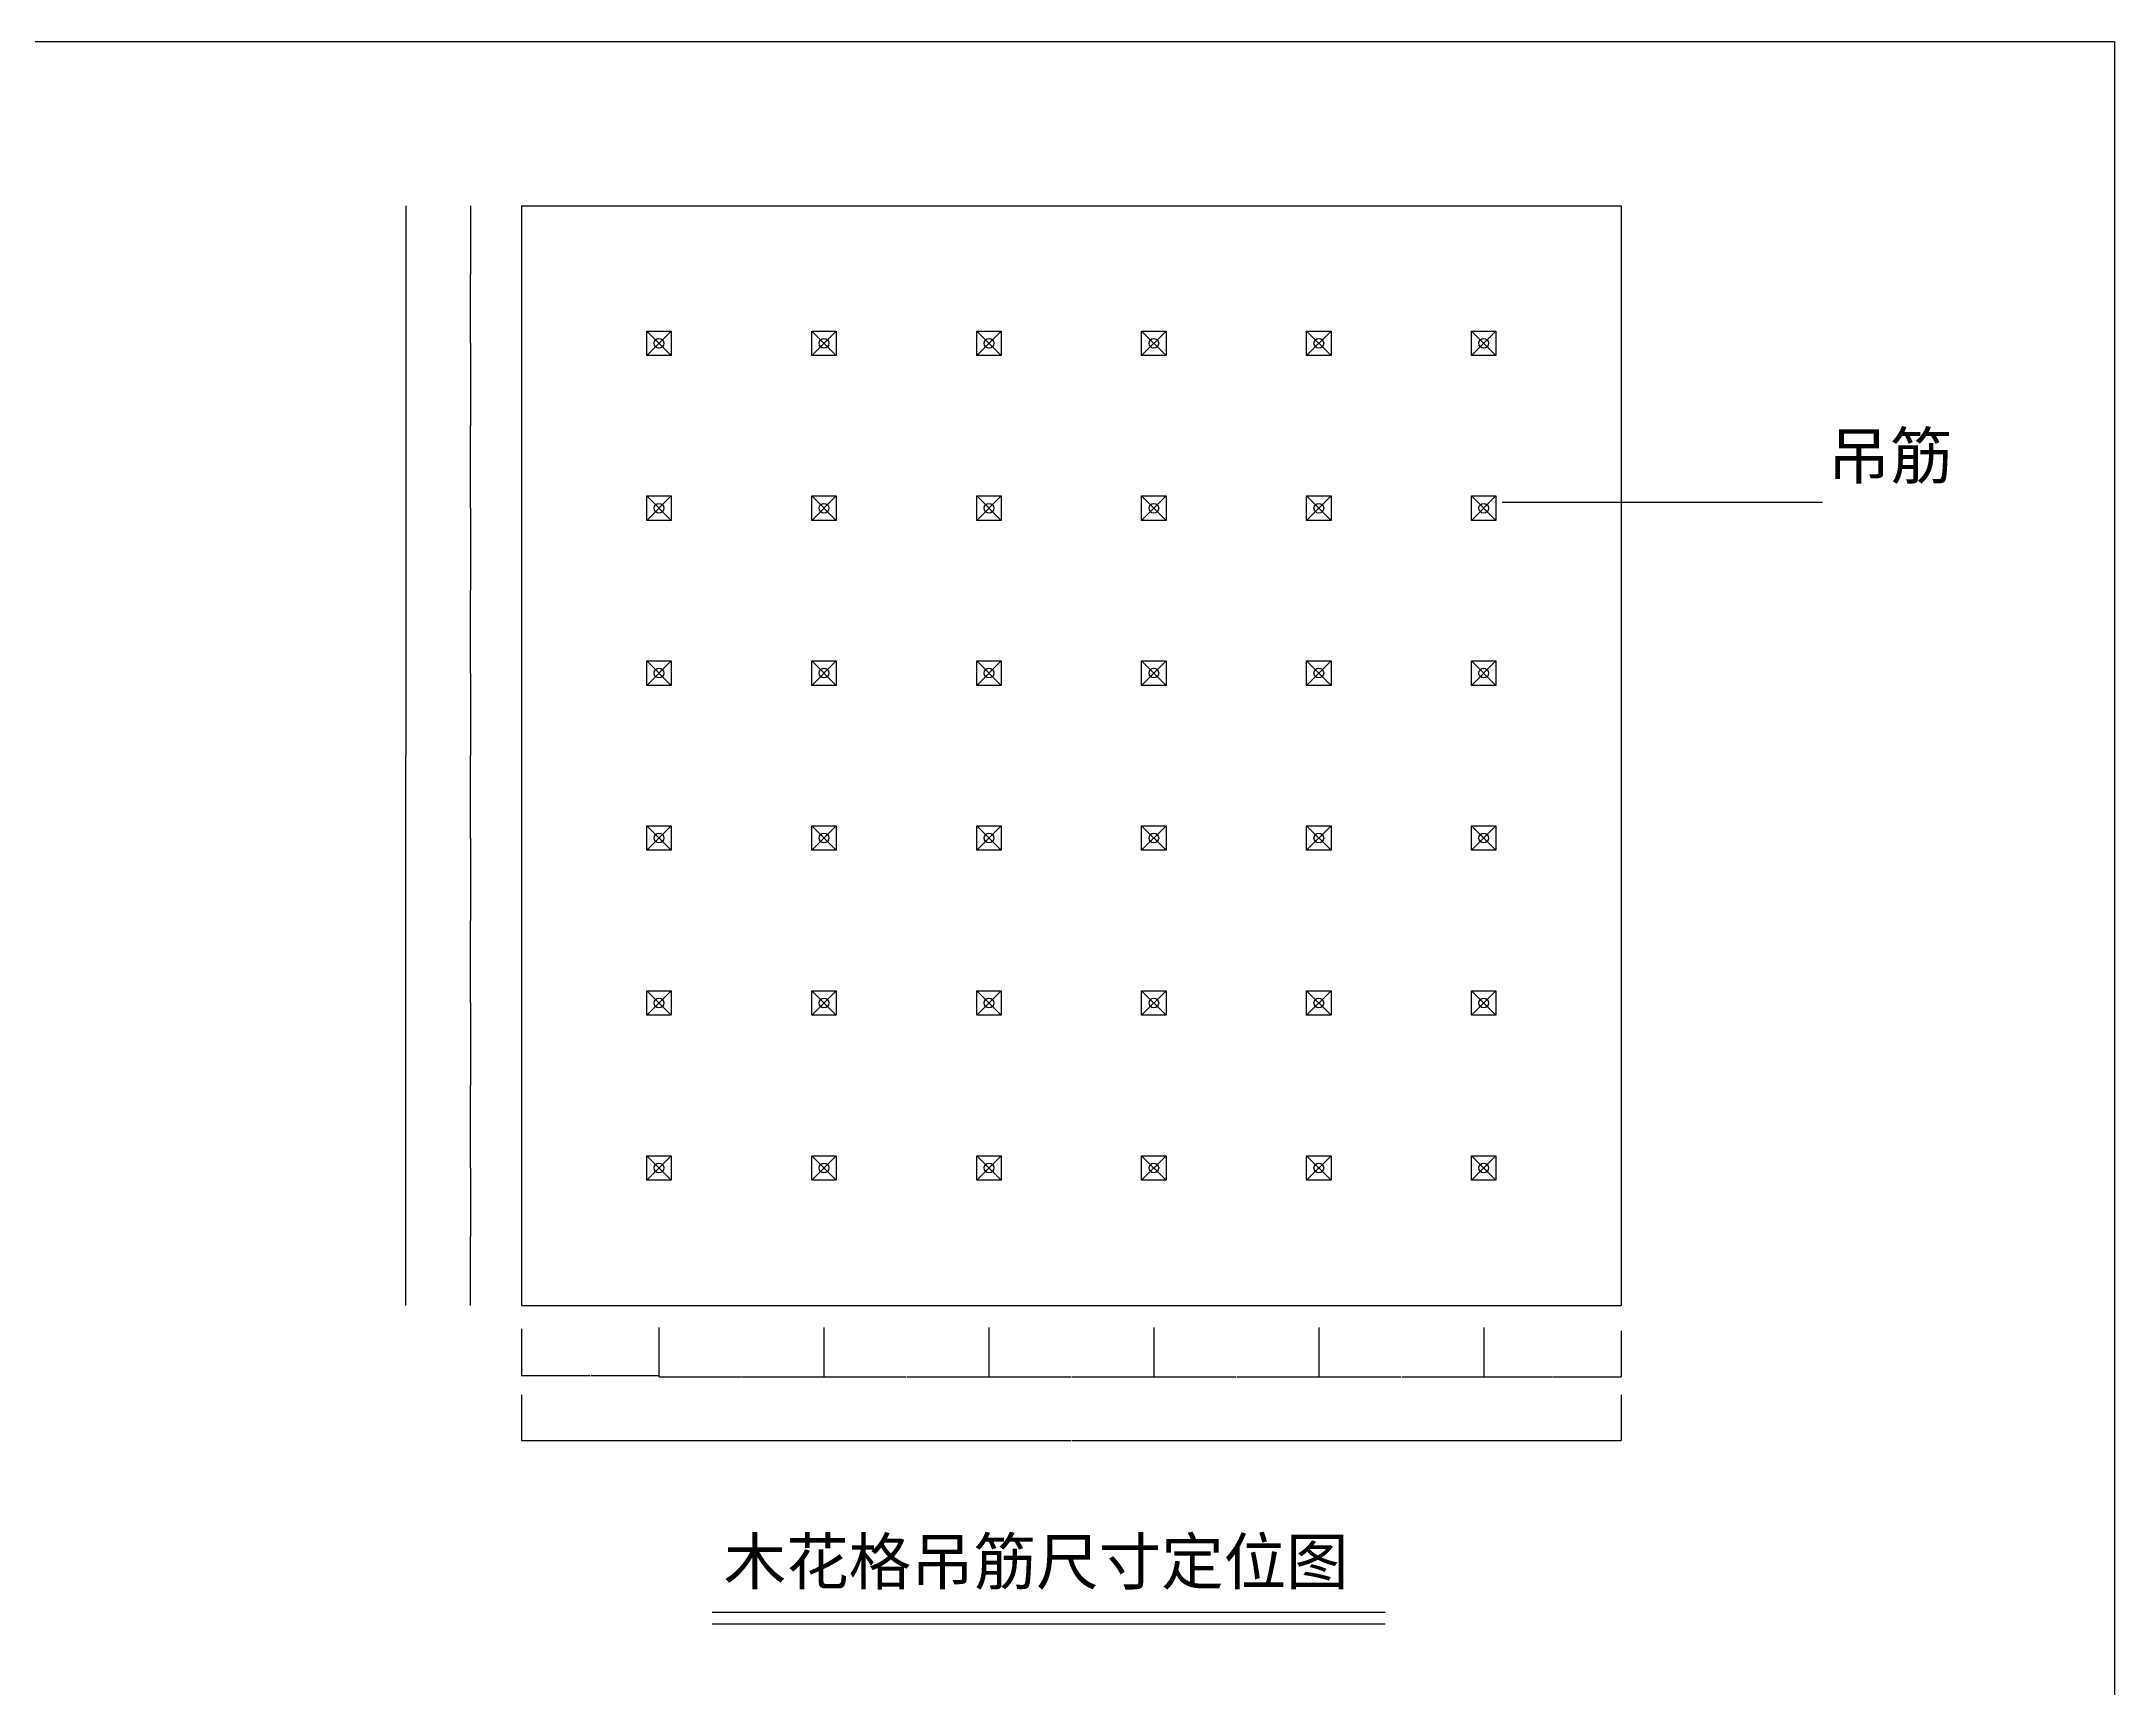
# Model space of a CAD drawing. Header units: metres. Extents: x 332573 to 353486, y 112186 to 122972.
# Drawn here: x 339360 to 346146, y 117579 to 122972 of the extents above; entities that cross this region are included whole.
import ezdxf

# ---------------------------------------------------------------- set-up
doc = ezdxf.new("R2010")
doc.units = ezdxf.units.M
for name, color, linetype in [('12', 1, 'Continuous'), ('20', 1, 'Continuous'), ('4', 3, 'Continuous'), ('8', 7, 'Continuous'), ('FRAME', 5, 'Continuous')]:
    doc.layers.add(name, color=color, linetype=linetype)
doc.dimstyles.get("Standard").update_dxf_attribs({"dimtxt": 2.5, "dimasz": 2.5, "dimexe": 1.25, "dimexo": 0.625, "dimtad": 1, "dimcen": 2.5, "dimazin": 3, "dimtfac": 1, "dimtmove": 0, "dimatfit": 3})

# ---------------------------------------------------------------- blocks, each defined once
blk = doc.blocks.new('_CLOSEDFILLED')
at = {"color": 0, "linetype": 'BYBLOCK'}
blk.add_solid([(-1, 0), (0, 0), (-1, 0)], dxfattribs=at)
blk = doc.blocks.new('*D23')
for p, q in [((340552.16, 122433.43), (340552.16, 120633.43)), ((340551.91, 120633.43), (340551.66, 120633.43)), ((340552.16, 118833.43), (340552.16, 120633.43)), ((340552.16, 120633.43), (340552.16, 120633.43)), ((340552.41, 120633.43), (340552.66, 120633.43))]:
    blk.add_line(p, q)
at = {"layer": 'Defpoints'}
for p in [(340552.16, 122433.43), (340552.16, 120633.43), (340552.16, 118833.43)]:
    blk.add_point(p, dxfattribs=at)
at = {"layer": '8', "xscale": 0.25, "yscale": 0.25}
blk.add_blockref('_CLOSEDFILLED', (340552.16, 120633.43), dxfattribs=at)
at = {"layer": '8', "xscale": 0.25, "yscale": 0.25, "rotation": 180}
blk.add_blockref('_CLOSEDFILLED', (340552.16, 120633.43), dxfattribs=at)
at = {"layer": '8', "insert": (340552.16, 120634.555), "char_height": 1, "attachment_point": 5}
blk.add_mtext('0', dxfattribs=at)
blk = doc.blocks.new('*D24')
for p, q in [((340931.1, 118539.9), (340931.1, 118391.28)), ((344531.1, 118539.9), (344531.1, 118391.28)), ((340931.35, 118391.28), (342729.1, 118391.28)), ((342733.1, 118391.28), (344530.85, 118391.28))]:
    blk.add_line(p, q)
at = {"layer": 'Defpoints'}
for p in [(340931.1, 118539.9), (344531.1, 118539.9), (340931.1, 118391.28)]:
    blk.add_point(p, dxfattribs=at)
at = {"layer": '8', "xscale": 0.25, "yscale": 0.25, "rotation": 180}
blk.add_blockref('_CLOSEDFILLED', (340931.1, 118391.28), dxfattribs=at)
at = {"layer": '8', "xscale": 0.25, "yscale": 0.25}
blk.add_blockref('_CLOSEDFILLED', (344531.1, 118391.28), dxfattribs=at)
at = {"layer": '8', "insert": (342731.1, 118391.28), "char_height": 1, "attachment_point": 5}
blk.add_mtext('3600', dxfattribs=at)
blk = doc.blocks.new('*D25')
for p, q in [((340931.1, 118756.19), (340931.1, 118603.91)), ((341381.1, 118756.19), (341381.1, 118603.91)), ((340931.35, 118603.91), (341154.6, 118603.91)), ((341157.6, 118603.91), (341380.85, 118603.91))]:
    blk.add_line(p, q)
at = {"layer": 'Defpoints'}
for p in [(340931.1, 118756.19), (341381.1, 118756.19), (340931.1, 118603.91)]:
    blk.add_point(p, dxfattribs=at)
at = {"layer": '8', "xscale": 0.25, "yscale": 0.25, "rotation": 180}
blk.add_blockref('_CLOSEDFILLED', (340931.1, 118603.91), dxfattribs=at)
at = {"layer": '8', "xscale": 0.25, "yscale": 0.25}
blk.add_blockref('_CLOSEDFILLED', (341381.1, 118603.91), dxfattribs=at)
at = {"layer": '8', "insert": (341156.1, 118603.91), "char_height": 1, "attachment_point": 5}
blk.add_mtext('450', dxfattribs=at)
blk = doc.blocks.new('*D26')
for p, q in [((341381.1, 118761.28), (341381.1, 118598.91)), ((341921.1, 118761.28), (341921.1, 118598.91)), ((341381.35, 118598.91), (341649.6, 118598.91)), ((341652.6, 118598.91), (341920.85, 118598.91))]:
    blk.add_line(p, q)
at = {"layer": 'Defpoints'}
for p in [(341381.1, 118761.28), (341921.1, 118761.28), (341381.1, 118598.91)]:
    blk.add_point(p, dxfattribs=at)
at = {"layer": '8', "xscale": 0.25, "yscale": 0.25, "rotation": 180}
blk.add_blockref('_CLOSEDFILLED', (341381.1, 118598.91), dxfattribs=at)
at = {"layer": '8', "xscale": 0.25, "yscale": 0.25}
blk.add_blockref('_CLOSEDFILLED', (341921.1, 118598.91), dxfattribs=at)
at = {"layer": '8', "insert": (341651.1, 118598.91), "char_height": 1, "attachment_point": 5}
blk.add_mtext('540', dxfattribs=at)
blk = doc.blocks.new('*D27')
for p, q in [((341921.1, 118761.28), (341921.1, 118598.91)), ((342461.1, 118761.28), (342461.1, 118598.91)), ((341921.35, 118598.91), (342189.6, 118598.91)), ((342192.6, 118598.91), (342460.85, 118598.91))]:
    blk.add_line(p, q)
at = {"layer": 'Defpoints'}
for p in [(341921.1, 118761.28), (342461.1, 118761.28), (341921.1, 118598.91)]:
    blk.add_point(p, dxfattribs=at)
at = {"layer": '8', "xscale": 0.25, "yscale": 0.25, "rotation": 180}
blk.add_blockref('_CLOSEDFILLED', (341921.1, 118598.91), dxfattribs=at)
at = {"layer": '8', "xscale": 0.25, "yscale": 0.25}
blk.add_blockref('_CLOSEDFILLED', (342461.1, 118598.91), dxfattribs=at)
at = {"layer": '8', "insert": (342191.1, 118598.91), "char_height": 1, "attachment_point": 5}
blk.add_mtext('540', dxfattribs=at)
blk = doc.blocks.new('*D28')
for p, q in [((342461.1, 118761.28), (342461.1, 118598.91)), ((343001.1, 118761.28), (343001.1, 118598.91)), ((342461.35, 118598.91), (342729.6, 118598.91)), ((342732.6, 118598.91), (343000.85, 118598.91))]:
    blk.add_line(p, q)
at = {"layer": 'Defpoints'}
for p in [(342461.1, 118761.28), (343001.1, 118761.28), (342461.1, 118598.91)]:
    blk.add_point(p, dxfattribs=at)
at = {"layer": '8', "xscale": 0.25, "yscale": 0.25, "rotation": 180}
blk.add_blockref('_CLOSEDFILLED', (342461.1, 118598.91), dxfattribs=at)
at = {"layer": '8', "xscale": 0.25, "yscale": 0.25}
blk.add_blockref('_CLOSEDFILLED', (343001.1, 118598.91), dxfattribs=at)
at = {"layer": '8', "insert": (342731.1, 118598.91), "char_height": 1, "attachment_point": 5}
blk.add_mtext('540', dxfattribs=at)
blk = doc.blocks.new('*D29')
for p, q in [((343001.1, 118761.28), (343001.1, 118598.91)), ((343541.1, 118761.28), (343541.1, 118598.91)), ((343001.35, 118598.91), (343269.6, 118598.91)), ((343272.6, 118598.91), (343540.85, 118598.91))]:
    blk.add_line(p, q)
at = {"layer": 'Defpoints'}
for p in [(343001.1, 118761.28), (343541.1, 118761.28), (343001.1, 118598.91)]:
    blk.add_point(p, dxfattribs=at)
at = {"layer": '8', "xscale": 0.25, "yscale": 0.25, "rotation": 180}
blk.add_blockref('_CLOSEDFILLED', (343001.1, 118598.91), dxfattribs=at)
at = {"layer": '8', "xscale": 0.25, "yscale": 0.25}
blk.add_blockref('_CLOSEDFILLED', (343541.1, 118598.91), dxfattribs=at)
at = {"layer": '8', "insert": (343271.1, 118598.91), "char_height": 1, "attachment_point": 5}
blk.add_mtext('540', dxfattribs=at)
blk = doc.blocks.new('*D30')
for p, q in [((343541.1, 118761.28), (343541.1, 118598.91)), ((344081.1, 118761.28), (344081.1, 118598.91)), ((343541.35, 118598.91), (343809.6, 118598.91)), ((343812.6, 118598.91), (344080.85, 118598.91))]:
    blk.add_line(p, q)
at = {"layer": 'Defpoints'}
for p in [(343541.1, 118761.28), (344081.1, 118761.28), (343541.1, 118598.91)]:
    blk.add_point(p, dxfattribs=at)
at = {"layer": '8', "xscale": 0.25, "yscale": 0.25, "rotation": 180}
blk.add_blockref('_CLOSEDFILLED', (343541.1, 118598.91), dxfattribs=at)
at = {"layer": '8', "xscale": 0.25, "yscale": 0.25}
blk.add_blockref('_CLOSEDFILLED', (344081.1, 118598.91), dxfattribs=at)
at = {"layer": '8', "insert": (343811.1, 118598.91), "char_height": 1, "attachment_point": 5}
blk.add_mtext('540', dxfattribs=at)
blk = doc.blocks.new('*D31')
for p, q in [((344081.1, 118761.28), (344081.1, 118598.91)), ((344531.1, 118750.04), (344531.1, 118598.91)), ((344081.35, 118598.91), (344304.6, 118598.91)), ((344307.6, 118598.91), (344530.85, 118598.91))]:
    blk.add_line(p, q)
at = {"layer": 'Defpoints'}
for p in [(344081.1, 118761.28), (344531.1, 118750.04), (344081.1, 118598.91)]:
    blk.add_point(p, dxfattribs=at)
at = {"layer": '8', "xscale": 0.25, "yscale": 0.25, "rotation": 180}
blk.add_blockref('_CLOSEDFILLED', (344081.1, 118598.91), dxfattribs=at)
at = {"layer": '8', "xscale": 0.25, "yscale": 0.25}
blk.add_blockref('_CLOSEDFILLED', (344531.1, 118598.91), dxfattribs=at)
at = {"layer": '8', "insert": (344306.1, 118598.91), "char_height": 1, "attachment_point": 5}
blk.add_mtext('450', dxfattribs=at)
blk = doc.blocks.new('*D32')
for p, q in [((340764.54, 122433.43), (340764.54, 122208.43)), ((340764.29, 122208.43), (340764.04, 122208.43)), ((340764.54, 121983.43), (340764.54, 122208.43)), ((340764.54, 122208.43), (340764.54, 122208.43)), ((340764.79, 122208.43), (340765.04, 122208.43))]:
    blk.add_line(p, q)
at = {"layer": 'Defpoints'}
for p in [(340764.54, 122433.43), (340764.54, 122208.43), (340764.54, 121983.43)]:
    blk.add_point(p, dxfattribs=at)
at = {"layer": '8', "xscale": 0.25, "yscale": 0.25}
blk.add_blockref('_CLOSEDFILLED', (340764.54, 122208.43), dxfattribs=at)
at = {"layer": '8', "xscale": 0.25, "yscale": 0.25, "rotation": 180}
blk.add_blockref('_CLOSEDFILLED', (340764.54, 122208.43), dxfattribs=at)
at = {"layer": '8', "insert": (340764.54, 122209.555), "char_height": 1, "attachment_point": 5}
blk.add_mtext('0', dxfattribs=at)
blk = doc.blocks.new('*D33')
for p, q in [((340764.54, 121983.43), (340764.54, 121713.43)), ((340764.29, 121713.43), (340764.04, 121713.43)), ((340764.54, 121443.43), (340764.54, 121713.43)), ((340764.54, 121713.43), (340764.54, 121713.43)), ((340764.79, 121713.43), (340765.04, 121713.43))]:
    blk.add_line(p, q)
at = {"layer": 'Defpoints'}
for p in [(340764.54, 121983.43), (340764.54, 121713.43), (340764.54, 121443.43)]:
    blk.add_point(p, dxfattribs=at)
at = {"layer": '8', "xscale": 0.25, "yscale": 0.25}
blk.add_blockref('_CLOSEDFILLED', (340764.54, 121713.43), dxfattribs=at)
at = {"layer": '8', "xscale": 0.25, "yscale": 0.25, "rotation": 180}
blk.add_blockref('_CLOSEDFILLED', (340764.54, 121713.43), dxfattribs=at)
at = {"layer": '8', "insert": (340764.54, 121714.555), "char_height": 1, "attachment_point": 5}
blk.add_mtext('0', dxfattribs=at)
blk = doc.blocks.new('*D34')
for p, q in [((340764.54, 121443.43), (340764.54, 121173.43)), ((340764.29, 121173.43), (340764.04, 121173.43)), ((340764.54, 120903.43), (340764.54, 121173.43)), ((340764.54, 121173.43), (340764.54, 121173.43)), ((340764.79, 121173.43), (340765.04, 121173.43))]:
    blk.add_line(p, q)
at = {"layer": 'Defpoints'}
for p in [(340764.54, 121443.43), (340764.54, 121173.43), (340764.54, 120903.43)]:
    blk.add_point(p, dxfattribs=at)
at = {"layer": '8', "xscale": 0.25, "yscale": 0.25}
blk.add_blockref('_CLOSEDFILLED', (340764.54, 121173.43), dxfattribs=at)
at = {"layer": '8', "xscale": 0.25, "yscale": 0.25, "rotation": 180}
blk.add_blockref('_CLOSEDFILLED', (340764.54, 121173.43), dxfattribs=at)
at = {"layer": '8', "insert": (340764.54, 121174.555), "char_height": 1, "attachment_point": 5}
blk.add_mtext('0', dxfattribs=at)
blk = doc.blocks.new('*D35')
for p, q in [((340764.54, 120903.43), (340764.54, 120633.43)), ((340764.29, 120633.43), (340764.04, 120633.43)), ((340764.54, 120363.43), (340764.54, 120633.43)), ((340764.54, 120633.43), (340764.54, 120633.43)), ((340764.79, 120633.43), (340765.04, 120633.43))]:
    blk.add_line(p, q)
at = {"layer": 'Defpoints'}
for p in [(340764.54, 120903.43), (340764.54, 120633.43), (340764.54, 120363.43)]:
    blk.add_point(p, dxfattribs=at)
at = {"layer": '8', "xscale": 0.25, "yscale": 0.25}
blk.add_blockref('_CLOSEDFILLED', (340764.54, 120633.43), dxfattribs=at)
at = {"layer": '8', "xscale": 0.25, "yscale": 0.25, "rotation": 180}
blk.add_blockref('_CLOSEDFILLED', (340764.54, 120633.43), dxfattribs=at)
at = {"layer": '8', "insert": (340764.54, 120634.555), "char_height": 1, "attachment_point": 5}
blk.add_mtext('0', dxfattribs=at)
blk = doc.blocks.new('*D36')
for p, q in [((340764.54, 120363.43), (340764.54, 120093.43)), ((340764.29, 120093.43), (340764.04, 120093.43)), ((340764.54, 119823.43), (340764.54, 120093.43)), ((340764.54, 120093.43), (340764.54, 120093.43)), ((340764.79, 120093.43), (340765.04, 120093.43))]:
    blk.add_line(p, q)
at = {"layer": 'Defpoints'}
for p in [(340764.54, 120363.43), (340764.54, 120093.43), (340764.54, 119823.43)]:
    blk.add_point(p, dxfattribs=at)
at = {"layer": '8', "xscale": 0.25, "yscale": 0.25}
blk.add_blockref('_CLOSEDFILLED', (340764.54, 120093.43), dxfattribs=at)
at = {"layer": '8', "xscale": 0.25, "yscale": 0.25, "rotation": 180}
blk.add_blockref('_CLOSEDFILLED', (340764.54, 120093.43), dxfattribs=at)
at = {"layer": '8', "insert": (340764.54, 120094.555), "char_height": 1, "attachment_point": 5}
blk.add_mtext('0', dxfattribs=at)
blk = doc.blocks.new('*D37')
for p, q in [((340764.54, 119823.43), (340764.54, 119553.43)), ((340764.29, 119553.43), (340764.04, 119553.43)), ((340764.54, 119283.43), (340764.54, 119553.43)), ((340764.54, 119553.43), (340764.54, 119553.43)), ((340764.79, 119553.43), (340765.04, 119553.43))]:
    blk.add_line(p, q)
at = {"layer": 'Defpoints'}
for p in [(340764.54, 119823.43), (340764.54, 119553.43), (340764.54, 119283.43)]:
    blk.add_point(p, dxfattribs=at)
at = {"layer": '8', "xscale": 0.25, "yscale": 0.25}
blk.add_blockref('_CLOSEDFILLED', (340764.54, 119553.43), dxfattribs=at)
at = {"layer": '8', "xscale": 0.25, "yscale": 0.25, "rotation": 180}
blk.add_blockref('_CLOSEDFILLED', (340764.54, 119553.43), dxfattribs=at)
at = {"layer": '8', "insert": (340764.54, 119554.555), "char_height": 1, "attachment_point": 5}
blk.add_mtext('0', dxfattribs=at)
blk = doc.blocks.new('*D38')
for p, q in [((340764.54, 119283.43), (340764.54, 119058.43)), ((340764.29, 119058.43), (340764.04, 119058.43)), ((340764.54, 118833.43), (340764.54, 119058.43)), ((340764.54, 119058.43), (340764.54, 119058.43)), ((340764.79, 119058.43), (340765.04, 119058.43))]:
    blk.add_line(p, q)
at = {"layer": 'Defpoints'}
for p in [(340764.54, 119283.43), (340764.54, 119058.43), (340764.54, 118833.43)]:
    blk.add_point(p, dxfattribs=at)
at = {"layer": '8', "xscale": 0.25, "yscale": 0.25}
blk.add_blockref('_CLOSEDFILLED', (340764.54, 119058.43), dxfattribs=at)
at = {"layer": '8', "xscale": 0.25, "yscale": 0.25, "rotation": 180}
blk.add_blockref('_CLOSEDFILLED', (340764.54, 119058.43), dxfattribs=at)
at = {"layer": '8', "insert": (340764.54, 119059.555), "char_height": 1, "attachment_point": 5}
blk.add_mtext('0', dxfattribs=at)

msp = doc.modelspace()

# ---------------------------------------------------------------- linework, layer by layer
at = {"layer": '12'}
for p, q in [((341341.1, 121943.43), (341341.1, 122023.43)), ((341341.1, 122023.43), (341421.1, 122023.43)), ((341341.1, 122023.43), (341421.1, 121943.43)), ((341421.1, 122023.43), (341341.1, 121943.43)), ((341421.1, 122023.43), (341421.1, 121943.43)), ((341961.1, 122023.43), (341881.1, 121943.43)), ((341881.1, 122023.43), (341961.1, 121943.43)), ((341881.1, 122023.43), (341961.1, 122023.43)), ((341881.1, 121943.43), (341881.1, 122023.43)), ((341961.1, 122023.43), (341961.1, 121943.43)), ((342501.1, 122023.43), (342421.1, 121943.43)), ((342421.1, 122023.43), (342501.1, 121943.43)), ((342421.1, 122023.43), (342501.1, 122023.43)), ((342421.1, 121943.43), (342421.1, 122023.43)), ((342501.1, 122023.43), (342501.1, 121943.43)), ((342961.1, 121943.43), (342961.1, 122023.43)), ((342961.1, 122023.43), (343041.1, 122023.43)), ((342961.1, 122023.43), (343041.1, 121943.43)), ((343041.1, 122023.43), (342961.1, 121943.43)), ((343041.1, 122023.43), (343041.1, 121943.43)), ((343581.1, 122023.43), (343501.1, 121943.43)), ((343501.1, 122023.43), (343581.1, 121943.43)), ((343501.1, 122023.43), (343581.1, 122023.43)), ((343501.1, 121943.43), (343501.1, 122023.43)), ((343581.1, 122023.43), (343581.1, 121943.43)), ((344041.1, 121943.43), (344041.1, 122023.43)), ((344041.1, 122023.43), (344121.1, 122023.43)), ((344041.1, 122023.43), (344121.1, 121943.43)), ((344121.1, 122023.43), (344041.1, 121943.43)), ((344121.1, 122023.43), (344121.1, 121943.43)), ((341421.1, 121943.43), (341341.1, 121943.43)), ((341961.1, 121943.43), (341881.1, 121943.43)), ((342501.1, 121943.43), (342421.1, 121943.43)), ((343041.1, 121943.43), (342961.1, 121943.43)), ((343581.1, 121943.43), (343501.1, 121943.43)), ((344121.1, 121943.43), (344041.1, 121943.43)), ((341341.1, 121403.43), (341341.1, 121483.43)), ((341341.1, 121483.43), (341421.1, 121483.43)), ((341341.1, 121483.43), (341421.1, 121403.43)), ((341421.1, 121483.43), (341341.1, 121403.43)), ((341421.1, 121483.43), (341421.1, 121403.43)), ((341961.1, 121483.43), (341881.1, 121403.43)), ((341881.1, 121483.43), (341961.1, 121403.43)), ((341881.1, 121483.43), (341961.1, 121483.43)), ((341881.1, 121403.43), (341881.1, 121483.43)), ((341961.1, 121483.43), (341961.1, 121403.43)), ((342501.1, 121483.43), (342421.1, 121403.43)), ((342421.1, 121483.43), (342501.1, 121403.43)), ((342421.1, 121483.43), (342501.1, 121483.43)), ((342421.1, 121403.43), (342421.1, 121483.43)), ((342501.1, 121483.43), (342501.1, 121403.43)), ((342961.1, 121403.43), (342961.1, 121483.43)), ((342961.1, 121483.43), (343041.1, 121483.43)), ((342961.1, 121483.43), (343041.1, 121403.43)), ((343041.1, 121483.43), (342961.1, 121403.43)), ((343041.1, 121483.43), (343041.1, 121403.43)), ((343581.1, 121483.43), (343501.1, 121403.43)), ((343501.1, 121483.43), (343581.1, 121403.43)), ((343501.1, 121483.43), (343581.1, 121483.43)), ((343501.1, 121403.43), (343501.1, 121483.43)), ((343581.1, 121483.43), (343581.1, 121403.43)), ((344041.1, 121403.43), (344041.1, 121483.43)), ((344041.1, 121483.43), (344121.1, 121483.43)), ((344041.1, 121483.43), (344121.1, 121403.43)), ((344121.1, 121483.43), (344041.1, 121403.43)), ((344121.1, 121483.43), (344121.1, 121403.43)), ((341421.1, 121403.43), (341341.1, 121403.43)), ((341961.1, 121403.43), (341881.1, 121403.43)), ((342501.1, 121403.43), (342421.1, 121403.43)), ((343041.1, 121403.43), (342961.1, 121403.43)), ((343581.1, 121403.43), (343501.1, 121403.43)), ((344121.1, 121403.43), (344041.1, 121403.43)), ((341421.1, 120943.43), (341341.1, 120863.43)), ((341341.1, 120943.43), (341421.1, 120863.43)), ((341341.1, 120943.43), (341421.1, 120943.43)), ((341341.1, 120863.43), (341341.1, 120943.43)), ((341421.1, 120943.43), (341421.1, 120863.43)), ((341881.1, 120863.43), (341881.1, 120943.43)), ((341881.1, 120943.43), (341961.1, 120943.43)), ((341881.1, 120943.43), (341961.1, 120863.43)), ((341961.1, 120943.43), (341881.1, 120863.43)), ((341961.1, 120943.43), (341961.1, 120863.43)), ((342421.1, 120863.43), (342421.1, 120943.43)), ((342421.1, 120943.43), (342501.1, 120943.43)), ((342421.1, 120943.43), (342501.1, 120863.43)), ((342501.1, 120943.43), (342421.1, 120863.43)), ((342501.1, 120943.43), (342501.1, 120863.43)), ((343041.1, 120943.43), (342961.1, 120863.43)), ((342961.1, 120943.43), (343041.1, 120863.43)), ((342961.1, 120943.43), (343041.1, 120943.43)), ((342961.1, 120863.43), (342961.1, 120943.43)), ((343041.1, 120943.43), (343041.1, 120863.43)), ((343501.1, 120863.43), (343501.1, 120943.43)), ((343501.1, 120943.43), (343581.1, 120943.43)), ((343501.1, 120943.43), (343581.1, 120863.43)), ((343581.1, 120943.43), (343501.1, 120863.43)), ((343581.1, 120943.43), (343581.1, 120863.43)), ((344121.1, 120943.43), (344041.1, 120863.43)), ((344041.1, 120943.43), (344121.1, 120863.43)), ((344041.1, 120943.43), (344121.1, 120943.43)), ((344041.1, 120863.43), (344041.1, 120943.43)), ((344121.1, 120943.43), (344121.1, 120863.43)), ((341421.1, 120863.43), (341341.1, 120863.43)), ((341961.1, 120863.43), (341881.1, 120863.43)), ((342501.1, 120863.43), (342421.1, 120863.43)), ((343041.1, 120863.43), (342961.1, 120863.43)), ((343581.1, 120863.43), (343501.1, 120863.43)), ((344121.1, 120863.43), (344041.1, 120863.43)), ((341341.1, 120323.43), (341341.1, 120403.43)), ((341341.1, 120403.43), (341421.1, 120403.43)), ((341341.1, 120403.43), (341421.1, 120323.43)), ((341421.1, 120403.43), (341341.1, 120323.43)), ((341421.1, 120403.43), (341421.1, 120323.43)), ((341961.1, 120403.43), (341881.1, 120323.43)), ((341881.1, 120403.43), (341961.1, 120323.43)), ((341881.1, 120403.43), (341961.1, 120403.43)), ((341881.1, 120323.43), (341881.1, 120403.43)), ((341961.1, 120403.43), (341961.1, 120323.43)), ((342501.1, 120403.43), (342421.1, 120323.43)), ((342421.1, 120403.43), (342501.1, 120323.43)), ((342421.1, 120403.43), (342501.1, 120403.43)), ((342421.1, 120323.43), (342421.1, 120403.43)), ((342501.1, 120403.43), (342501.1, 120323.43)), ((342961.1, 120323.43), (342961.1, 120403.43)), ((342961.1, 120403.43), (343041.1, 120403.43)), ((342961.1, 120403.43), (343041.1, 120323.43)), ((343041.1, 120403.43), (342961.1, 120323.43)), ((343041.1, 120403.43), (343041.1, 120323.43)), ((343581.1, 120403.43), (343501.1, 120323.43)), ((343501.1, 120403.43), (343581.1, 120323.43)), ((343501.1, 120403.43), (343581.1, 120403.43)), ((343501.1, 120323.43), (343501.1, 120403.43)), ((343581.1, 120403.43), (343581.1, 120323.43)), ((344041.1, 120323.43), (344041.1, 120403.43)), ((344041.1, 120403.43), (344121.1, 120403.43)), ((344041.1, 120403.43), (344121.1, 120323.43)), ((344121.1, 120403.43), (344041.1, 120323.43)), ((344121.1, 120403.43), (344121.1, 120323.43)), ((341421.1, 120323.43), (341341.1, 120323.43)), ((341961.1, 120323.43), (341881.1, 120323.43)), ((342501.1, 120323.43), (342421.1, 120323.43)), ((343041.1, 120323.43), (342961.1, 120323.43)), ((343581.1, 120323.43), (343501.1, 120323.43)), ((344121.1, 120323.43), (344041.1, 120323.43)), ((341341.1, 119783.43), (341341.1, 119863.43)), ((341341.1, 119863.43), (341421.1, 119863.43)), ((341341.1, 119863.43), (341421.1, 119783.43)), ((341421.1, 119863.43), (341341.1, 119783.43)), ((341421.1, 119863.43), (341421.1, 119783.43)), ((341961.1, 119863.43), (341881.1, 119783.43)), ((341881.1, 119863.43), (341961.1, 119783.43)), ((341881.1, 119863.43), (341961.1, 119863.43)), ((341881.1, 119783.43), (341881.1, 119863.43)), ((341961.1, 119863.43), (341961.1, 119783.43)), ((342501.1, 119863.43), (342421.1, 119783.43)), ((342421.1, 119863.43), (342501.1, 119783.43)), ((342421.1, 119863.43), (342501.1, 119863.43)), ((342421.1, 119783.43), (342421.1, 119863.43)), ((342501.1, 119863.43), (342501.1, 119783.43)), ((342961.1, 119783.43), (342961.1, 119863.43)), ((342961.1, 119863.43), (343041.1, 119863.43)), ((342961.1, 119863.43), (343041.1, 119783.43)), ((343041.1, 119863.43), (342961.1, 119783.43)), ((343041.1, 119863.43), (343041.1, 119783.43)), ((343581.1, 119863.43), (343501.1, 119783.43)), ((343501.1, 119863.43), (343581.1, 119783.43)), ((343501.1, 119863.43), (343581.1, 119863.43)), ((343501.1, 119783.43), (343501.1, 119863.43)), ((343581.1, 119863.43), (343581.1, 119783.43)), ((344041.1, 119783.43), (344041.1, 119863.43)), ((344041.1, 119863.43), (344121.1, 119863.43)), ((344041.1, 119863.43), (344121.1, 119783.43)), ((344121.1, 119863.43), (344041.1, 119783.43)), ((344121.1, 119863.43), (344121.1, 119783.43)), ((341421.1, 119783.43), (341341.1, 119783.43)), ((341961.1, 119783.43), (341881.1, 119783.43)), ((342501.1, 119783.43), (342421.1, 119783.43)), ((343041.1, 119783.43), (342961.1, 119783.43)), ((343581.1, 119783.43), (343501.1, 119783.43)), ((344121.1, 119783.43), (344041.1, 119783.43)), ((341421.1, 119323.43), (341341.1, 119243.43)), ((341341.1, 119323.43), (341421.1, 119243.43)), ((341341.1, 119323.43), (341421.1, 119323.43)), ((341341.1, 119243.43), (341341.1, 119323.43)), ((341421.1, 119323.43), (341421.1, 119243.43)), ((341881.1, 119243.43), (341881.1, 119323.43)), ((341881.1, 119323.43), (341961.1, 119323.43)), ((341881.1, 119323.43), (341961.1, 119243.43)), ((341961.1, 119323.43), (341881.1, 119243.43)), ((341961.1, 119323.43), (341961.1, 119243.43)), ((342421.1, 119243.43), (342421.1, 119323.43)), ((342421.1, 119323.43), (342501.1, 119323.43)), ((342421.1, 119323.43), (342501.1, 119243.43)), ((342501.1, 119323.43), (342421.1, 119243.43)), ((342501.1, 119323.43), (342501.1, 119243.43)), ((343041.1, 119323.43), (342961.1, 119243.43)), ((342961.1, 119323.43), (343041.1, 119243.43)), ((342961.1, 119323.43), (343041.1, 119323.43)), ((342961.1, 119243.43), (342961.1, 119323.43)), ((343041.1, 119323.43), (343041.1, 119243.43)), ((343501.1, 119323.43), (343581.1, 119323.43)), ((343501.1, 119243.43), (343501.1, 119323.43)), ((343501.1, 119323.43), (343581.1, 119243.43)), ((343581.1, 119323.43), (343501.1, 119243.43)), ((343581.1, 119323.43), (343581.1, 119243.43)), ((344041.1, 119243.43), (344041.1, 119323.43)), ((344121.1, 119323.43), (344041.1, 119243.43)), ((344041.1, 119323.43), (344121.1, 119243.43)), ((344041.1, 119323.43), (344121.1, 119323.43)), ((344121.1, 119323.43), (344121.1, 119243.43)), ((341421.1, 119243.43), (341341.1, 119243.43)), ((341961.1, 119243.43), (341881.1, 119243.43)), ((342501.1, 119243.43), (342421.1, 119243.43)), ((343041.1, 119243.43), (342961.1, 119243.43)), ((343581.1, 119243.43), (343501.1, 119243.43)), ((344121.1, 119243.43), (344041.1, 119243.43))]:
    msp.add_line(p, q, dxfattribs=at)
for centre in [(341381.1, 121983.43), (341921.1, 121983.43), (342461.1, 121983.43), (343001.1, 121983.43), (343541.1, 121983.43), (344081.1, 121983.43), (341381.1, 121443.43), (341921.1, 121443.43), (342461.1, 121443.43), (343001.1, 121443.43), (343541.1, 121443.43), (344081.1, 121443.43), (341381.1, 120903.43), (341921.1, 120903.43), (342461.1, 120903.43), (343001.1, 120903.43), (343541.1, 120903.43), (344081.1, 120903.43), (341381.1, 120363.43), (341921.1, 120363.43), (342461.1, 120363.43), (343001.1, 120363.43), (343541.1, 120363.43), (344081.1, 120363.43), (341381.1, 119823.43), (341921.1, 119823.43), (342461.1, 119823.43), (343001.1, 119823.43), (343541.1, 119823.43), (344081.1, 119823.43), (341381.1, 119283.43), (341921.1, 119283.43), (342461.1, 119283.43), (343001.1, 119283.43), (343541.1, 119283.43), (344081.1, 119283.43)]:
    msp.add_circle(centre, 15.89, dxfattribs=at)
at = {"layer": '20'}
msp.add_line((341555.05, 117790.36), (343757.9, 117790.36), dxfattribs=at)
msp.add_lwpolyline([(341555.05, 117829.36), (343757.9, 117829.36)], dxfattribs=at)
at = {"layer": '4'}
for p, q in [((340931.1, 122433.43), (344531.1, 122433.43)), ((340931.1, 122433.43), (344531.1, 122433.43)), ((340931.1, 122433.43), (340931.1, 118833.43)), ((344531.1, 122433.43), (344531.1, 118833.43)), ((340931.1, 118833.43), (344531.1, 118833.43))]:
    msp.add_line(p, q, dxfattribs=at)
at = {"layer": '8'}
msp.add_line((344141.1, 121463.64), (345190.1, 121463.64), dxfattribs=at)
at = {"layer": 'FRAME'}
msp.add_lwpolyline([(332573.09, 122971.66), (346145.99, 122971.66), (346145.99, 112185.84)], dxfattribs=at)

# ---------------------------------------------------------------- texts
at = {"layer": '8', "attachment_point": 1}
for s, insert, char_height in [('{\\fSimSun|b0|i0|c134|p2;\\H0.5x;吊筋}', (345206.68, 121690.15), 300), ('{\\fSimSun|b0|i0|c134|p2;\\H0.8333x;木花格吊筋尺寸定位图}', (341592.79, 118069.48), 180)]:
    msp.add_mtext(s, dxfattribs=dict(at, insert=insert, char_height=char_height))

# ---------------------------------------------------------------- dimensions: what is measured, and where the dimension line sits
at = {"layer": '8'}
for base, p1, p2, picture, middle in [((340552.16, 120633.43), (340552.16, 122433.43), (340552.16, 118833.43), '*D23', (340552.16, 120634.555)), ((340764.54, 122208.43), (340764.54, 122433.43), (340764.54, 121983.43), '*D32', (340764.54, 122209.555)), ((340764.54, 121713.43), (340764.54, 121983.43), (340764.54, 121443.43), '*D33', (340764.54, 121714.555)), ((340764.54, 121173.43), (340764.54, 121443.43), (340764.54, 120903.43), '*D34', (340764.54, 121174.555)), ((340764.54, 120633.43), (340764.54, 120903.43), (340764.54, 120363.43), '*D35', (340764.54, 120634.555)), ((340764.54, 120093.43), (340764.54, 120363.43), (340764.54, 119823.43), '*D36', (340764.54, 120094.555)), ((340764.54, 119553.43), (340764.54, 119823.43), (340764.54, 119283.43), '*D37', (340764.54, 119554.555)), ((340764.54, 119058.43), (340764.54, 119283.43), (340764.54, 118833.43), '*D38', (340764.54, 119059.555)), ((340931.1, 118603.91), (340931.1, 118756.19), (341381.1, 118756.19), '*D25', (341156.1, 118603.91)), ((341381.1, 118598.91), (341381.1, 118761.28), (341921.1, 118761.28), '*D26', (341651.1, 118598.91)), ((341921.1, 118598.91), (341921.1, 118761.28), (342461.1, 118761.28), '*D27', (342191.1, 118598.91)), ((342461.1, 118598.91), (342461.1, 118761.28), (343001.1, 118761.28), '*D28', (342731.1, 118598.91)), ((343001.1, 118598.91), (343001.1, 118761.28), (343541.1, 118761.28), '*D29', (343271.1, 118598.91)), ((343541.1, 118598.91), (343541.1, 118761.28), (344081.1, 118761.28), '*D30', (343811.1, 118598.91)), ((344081.1, 118598.91), (344081.1, 118761.28), (344531.1, 118750.04), '*D31', (344306.1, 118598.91)), ((340931.1, 118391.28), (340931.1, 118539.9), (344531.1, 118539.9), '*D24', (342731.1, 118391.28))]:
    dim = msp.add_linear_dim(base=base, p1=p1, p2=p2, dimstyle='Standard', dxfattribs=at)
    dim.commit()
    dim.dimension.update_dxf_attribs({"geometry": picture, "text_midpoint": middle})

doc.saveas('drawing.dxf')
